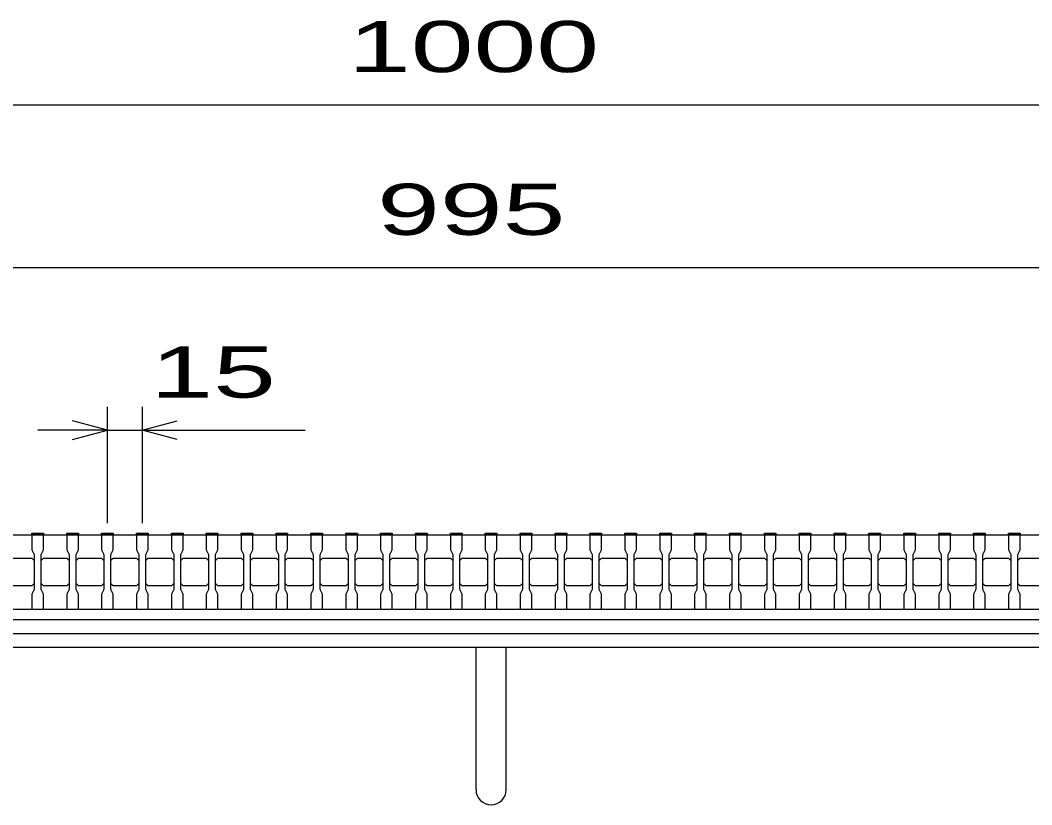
# Model space of a CAD drawing. Units: millimetres, scale not verified. Extents: x -1820 to 1731, y -1282 to 1054.
# Drawn here: x -1053 to -618, y -613.6 to -276.2 of the extents above; entities that cross this region are included whole.
import ezdxf
from ezdxf.enums import TextEntityAlignment as Align

# ---------------------------------------------------------------- set-up
doc = ezdxf.new("R2010")
doc.units = ezdxf.units.MM
doc.header["$LTSCALE"] = 10
for name, color, linetype, lineweight in [('16', 3, 'Continuous', 25), ('19', 6, 'Continuous', 25), ('22', 4, 'Continuous', 25)]:
    doc.layers.add(name, color=color, linetype=linetype, lineweight=lineweight)
doc.styles.add('ベクトル', font='')
doc.styles.get('ベクトル').set_extended_font_data('ベクトル')

msp = doc.modelspace()

# ---------------------------------------------------------------- linework, layer by layer
at = {"layer": '16'}
for p, q in [((-1348, -497.5), (-353, -497.5)), ((-1048, -497.5), (-1048, -496.8)), ((-1048, -496.8), (-1043, -496.8)), ((-1048, -497.5), (-1048, -504)), ((-1043, -497.5), (-1048, -497.5)), ((-1043, -496.8), (-1043, -497.5)), ((-1043, -504), (-1043, -497.5)), ((-1033, -497.5), (-1033, -496.8)), ((-1033, -496.8), (-1028, -496.8)), ((-1033, -497.5), (-1033, -504)), ((-1028, -497.5), (-1033, -497.5)), ((-1028, -496.8), (-1028, -497.5)), ((-1028, -504), (-1028, -497.5)), ((-1018, -497.5), (-1018, -496.8)), ((-1018, -496.8), (-1013, -496.8)), ((-1018, -497.5), (-1018, -504)), ((-1013, -497.5), (-1018, -497.5)), ((-1013, -496.8), (-1013, -497.5)), ((-1013, -504), (-1013, -497.5)), ((-1003, -497.5), (-1003, -496.8)), ((-1003, -496.8), (-998, -496.8)), ((-1003, -497.5), (-1003, -504)), ((-998, -497.5), (-1003, -497.5)), ((-998, -496.8), (-998, -497.5)), ((-998, -504), (-998, -497.5)), ((-988, -497.5), (-988, -496.8)), ((-988, -496.8), (-983, -496.8)), ((-988, -497.5), (-988, -504)), ((-983, -497.5), (-988, -497.5)), ((-983, -496.8), (-983, -497.5)), ((-983, -504), (-983, -497.5)), ((-973, -497.5), (-973, -496.8)), ((-973, -496.8), (-968, -496.8)), ((-973, -497.5), (-973, -504)), ((-968, -497.5), (-973, -497.5)), ((-968, -496.8), (-968, -497.5)), ((-968, -504), (-968, -497.5)), ((-958, -497.5), (-958, -496.8)), ((-958, -496.8), (-953, -496.8)), ((-958, -497.5), (-958, -504)), ((-953, -497.5), (-958, -497.5)), ((-953, -496.8), (-953, -497.5)), ((-953, -504), (-953, -497.5)), ((-943, -497.5), (-943, -496.8)), ((-943, -496.8), (-938, -496.8)), ((-943, -497.5), (-943, -504)), ((-938, -497.5), (-943, -497.5)), ((-938, -496.8), (-938, -497.5)), ((-938, -504), (-938, -497.5)), ((-928, -497.5), (-928, -496.8)), ((-928, -496.8), (-923, -496.8)), ((-928, -497.5), (-928, -504)), ((-923, -497.5), (-928, -497.5)), ((-923, -496.8), (-923, -497.5)), ((-923, -504), (-923, -497.5)), ((-913, -497.5), (-913, -496.8)), ((-913, -496.8), (-908, -496.8)), ((-913, -497.5), (-913, -504)), ((-908, -497.5), (-913, -497.5)), ((-908, -496.8), (-908, -497.5)), ((-908, -504), (-908, -497.5)), ((-898, -497.5), (-898, -496.8)), ((-898, -496.8), (-893, -496.8)), ((-898, -497.5), (-898, -504)), ((-893, -497.5), (-898, -497.5)), ((-893, -496.8), (-893, -497.5)), ((-893, -504), (-893, -497.5)), ((-883, -497.5), (-883, -496.8)), ((-883, -496.8), (-878, -496.8)), ((-883, -497.5), (-883, -504)), ((-878, -497.5), (-883, -497.5)), ((-878, -496.8), (-878, -497.5)), ((-878, -504), (-878, -497.5)), ((-868, -497.5), (-868, -496.8)), ((-868, -496.8), (-863, -496.8)), ((-868, -497.5), (-868, -504)), ((-863, -497.5), (-868, -497.5)), ((-863, -496.8), (-863, -497.5)), ((-863, -504), (-863, -497.5)), ((-853, -497.5), (-853, -496.8)), ((-853, -496.8), (-848, -496.8)), ((-853, -497.5), (-853, -504)), ((-848, -497.5), (-853, -497.5)), ((-848, -496.8), (-848, -497.5)), ((-848, -504), (-848, -497.5)), ((-838, -497.5), (-838, -496.8)), ((-838, -496.8), (-833, -496.8)), ((-838, -497.5), (-838, -504)), ((-833, -497.5), (-838, -497.5)), ((-833, -496.8), (-833, -497.5)), ((-833, -504), (-833, -497.5)), ((-823, -497.5), (-823, -496.8)), ((-823, -496.8), (-818, -496.8)), ((-823, -497.5), (-823, -504)), ((-818, -497.5), (-823, -497.5)), ((-818, -496.8), (-818, -497.5)), ((-818, -504), (-818, -497.5)), ((-808, -497.5), (-808, -496.8)), ((-808, -496.8), (-803, -496.8)), ((-808, -497.5), (-808, -504)), ((-803, -497.5), (-808, -497.5)), ((-803, -496.8), (-803, -497.5)), ((-803, -504), (-803, -497.5)), ((-793, -497.5), (-793, -496.8)), ((-793, -496.8), (-788, -496.8)), ((-793, -497.5), (-793, -504)), ((-788, -497.5), (-793, -497.5)), ((-788, -496.8), (-788, -497.5)), ((-788, -504), (-788, -497.5)), ((-778, -497.5), (-778, -496.8)), ((-778, -496.8), (-773, -496.8)), ((-778, -497.5), (-778, -504)), ((-773, -497.5), (-778, -497.5)), ((-773, -496.8), (-773, -497.5)), ((-773, -504), (-773, -497.5)), ((-763, -497.5), (-763, -496.8)), ((-763, -496.8), (-758, -496.8)), ((-763, -497.5), (-763, -504)), ((-758, -497.5), (-763, -497.5)), ((-758, -496.8), (-758, -497.5)), ((-758, -504), (-758, -497.5)), ((-748, -497.5), (-748, -496.8)), ((-748, -496.8), (-743, -496.8)), ((-748, -497.5), (-748, -504)), ((-743, -497.5), (-748, -497.5)), ((-743, -496.8), (-743, -497.5)), ((-743, -504), (-743, -497.5)), ((-733, -497.5), (-733, -496.8)), ((-733, -496.8), (-728, -496.8)), ((-733, -497.5), (-733, -504)), ((-728, -497.5), (-733, -497.5)), ((-728, -496.8), (-728, -497.5)), ((-728, -504), (-728, -497.5)), ((-718, -497.5), (-718, -496.8)), ((-718, -496.8), (-713, -496.8)), ((-718, -497.5), (-718, -504)), ((-713, -497.5), (-718, -497.5)), ((-713, -496.8), (-713, -497.5)), ((-713, -504), (-713, -497.5)), ((-703, -497.5), (-703, -496.8)), ((-703, -496.8), (-698, -496.8)), ((-703, -497.5), (-703, -504)), ((-698, -497.5), (-703, -497.5)), ((-698, -496.8), (-698, -497.5)), ((-698, -504), (-698, -497.5)), ((-688, -497.5), (-688, -496.8)), ((-688, -496.8), (-683, -496.8)), ((-688, -497.5), (-688, -504)), ((-683, -497.5), (-688, -497.5)), ((-683, -496.8), (-683, -497.5)), ((-683, -504), (-683, -497.5)), ((-673, -497.5), (-673, -496.8)), ((-673, -496.8), (-668, -496.8)), ((-673, -497.5), (-673, -504)), ((-668, -497.5), (-673, -497.5)), ((-668, -496.8), (-668, -497.5)), ((-668, -504), (-668, -497.5)), ((-658, -497.5), (-658, -496.8)), ((-658, -496.8), (-653, -496.8)), ((-658, -497.5), (-658, -504)), ((-653, -497.5), (-658, -497.5)), ((-653, -496.8), (-653, -497.5)), ((-653, -504), (-653, -497.5)), ((-643, -497.5), (-643, -496.8)), ((-643, -496.8), (-638, -496.8)), ((-643, -497.5), (-643, -504)), ((-638, -497.5), (-643, -497.5)), ((-638, -496.8), (-638, -497.5)), ((-638, -504), (-638, -497.5)), ((-628, -497.5), (-628, -496.8)), ((-628, -496.8), (-623, -496.8)), ((-628, -497.5), (-628, -504)), ((-623, -497.5), (-628, -497.5)), ((-623, -496.8), (-623, -497.5)), ((-623, -504), (-623, -497.5)), ((-1048, -504), (-1047, -506)), ((-1044, -506), (-1043, -504)), ((-1033, -504), (-1032, -506)), ((-1029, -506), (-1028, -504)), ((-1018, -504), (-1017, -506)), ((-1014, -506), (-1013, -504)), ((-1003, -504), (-1002, -506)), ((-999, -506), (-998, -504)), ((-988, -504), (-987, -506)), ((-984, -506), (-983, -504)), ((-973, -504), (-972, -506)), ((-969, -506), (-968, -504)), ((-958, -504), (-957, -506)), ((-954, -506), (-953, -504)), ((-943, -504), (-942, -506)), ((-939, -506), (-938, -504)), ((-928, -504), (-927, -506)), ((-924, -506), (-923, -504)), ((-913, -504), (-912, -506)), ((-909, -506), (-908, -504)), ((-898, -504), (-897, -506)), ((-894, -506), (-893, -504)), ((-883, -504), (-882, -506)), ((-879, -506), (-878, -504)), ((-868, -504), (-867, -506)), ((-864, -506), (-863, -504)), ((-853, -504), (-852, -506)), ((-849, -506), (-848, -504)), ((-838, -504), (-837, -506)), ((-834, -506), (-833, -504)), ((-823, -504), (-822, -506)), ((-819, -506), (-818, -504)), ((-808, -504), (-807, -506)), ((-804, -506), (-803, -504)), ((-793, -504), (-792, -506)), ((-789, -506), (-788, -504)), ((-778, -504), (-777, -506)), ((-774, -506), (-773, -504)), ((-763, -504), (-762, -506)), ((-759, -506), (-758, -504)), ((-748, -504), (-747, -506)), ((-744, -506), (-743, -504)), ((-733, -504), (-732, -506)), ((-729, -506), (-728, -504)), ((-718, -504), (-717, -506)), ((-714, -506), (-713, -504)), ((-703, -504), (-702, -506)), ((-699, -506), (-698, -504)), ((-688, -504), (-687, -506)), ((-684, -506), (-683, -504)), ((-673, -504), (-672, -506)), ((-669, -506), (-668, -504)), ((-658, -504), (-657, -506)), ((-654, -506), (-653, -504)), ((-643, -504), (-642, -506)), ((-639, -506), (-638, -504)), ((-628, -504), (-627, -506)), ((-624, -506), (-623, -504)), ((-1058, -507.5), (-1048, -507.5)), ((-1048, -507.5), (-1047, -508.5)), ((-1047, -506), (-1047, -521)), ((-1044, -521), (-1044, -506)), ((-1044, -508.5), (-1043, -507.5)), ((-1043, -507.5), (-1033, -507.5)), ((-1033, -507.5), (-1032, -508.5)), ((-1032, -506), (-1032, -521)), ((-1029, -521), (-1029, -506)), ((-1029, -508.5), (-1028, -507.5)), ((-1028, -507.5), (-1018, -507.5)), ((-1018, -507.5), (-1017, -508.5)), ((-1017, -506), (-1017, -521)), ((-1014, -521), (-1014, -506)), ((-1014, -508.5), (-1013, -507.5)), ((-1013, -507.5), (-1003, -507.5)), ((-1003, -507.5), (-1002, -508.5)), ((-1002, -506), (-1002, -521)), ((-999, -521), (-999, -506)), ((-999, -508.5), (-998, -507.5)), ((-998, -507.5), (-988, -507.5)), ((-988, -507.5), (-987, -508.5)), ((-987, -506), (-987, -521)), ((-984, -521), (-984, -506)), ((-984, -508.5), (-983, -507.5)), ((-983, -507.5), (-973, -507.5)), ((-973, -507.5), (-972, -508.5)), ((-972, -506), (-972, -521)), ((-969, -521), (-969, -506)), ((-969, -508.5), (-968, -507.5)), ((-968, -507.5), (-958, -507.5)), ((-958, -507.5), (-957, -508.5)), ((-957, -506), (-957, -521)), ((-954, -521), (-954, -506)), ((-954, -508.5), (-953, -507.5)), ((-953, -507.5), (-943, -507.5)), ((-943, -507.5), (-942, -508.5)), ((-942, -506), (-942, -521)), ((-939, -521), (-939, -506)), ((-939, -508.5), (-938, -507.5)), ((-938, -507.5), (-928, -507.5)), ((-928, -507.5), (-927, -508.5)), ((-927, -506), (-927, -521)), ((-924, -521), (-924, -506)), ((-924, -508.5), (-923, -507.5)), ((-923, -507.5), (-913, -507.5)), ((-913, -507.5), (-912, -508.5)), ((-912, -506), (-912, -521)), ((-909, -521), (-909, -506)), ((-909, -508.5), (-908, -507.5)), ((-908, -507.5), (-898, -507.5)), ((-898, -507.5), (-897, -508.5)), ((-897, -506), (-897, -521)), ((-894, -521), (-894, -506)), ((-894, -508.5), (-893, -507.5)), ((-893, -507.5), (-883, -507.5)), ((-883, -507.5), (-882, -508.5)), ((-882, -506), (-882, -521)), ((-879, -521), (-879, -506)), ((-879, -508.5), (-878, -507.5)), ((-878, -507.5), (-868, -507.5)), ((-868, -507.5), (-867, -508.5)), ((-867, -506), (-867, -521)), ((-864, -521), (-864, -506)), ((-864, -508.5), (-863, -507.5)), ((-863, -507.5), (-853, -507.5)), ((-853, -507.5), (-852, -508.5)), ((-852, -506), (-852, -521)), ((-849, -521), (-849, -506)), ((-849, -508.5), (-848, -507.5)), ((-848, -507.5), (-838, -507.5)), ((-838, -507.5), (-837, -508.5)), ((-837, -506), (-837, -521)), ((-834, -521), (-834, -506)), ((-834, -508.5), (-833, -507.5)), ((-833, -507.5), (-823, -507.5)), ((-823, -507.5), (-822, -508.5)), ((-822, -506), (-822, -521)), ((-819, -521), (-819, -506)), ((-819, -508.5), (-818, -507.5)), ((-818, -507.5), (-808, -507.5)), ((-808, -507.5), (-807, -508.5)), ((-807, -506), (-807, -521)), ((-804, -521), (-804, -506)), ((-804, -508.5), (-803, -507.5)), ((-803, -507.5), (-793, -507.5)), ((-793, -507.5), (-792, -508.5)), ((-792, -506), (-792, -521)), ((-789, -521), (-789, -506)), ((-789, -508.5), (-788, -507.5)), ((-788, -507.5), (-778, -507.5)), ((-778, -507.5), (-777, -508.5)), ((-777, -506), (-777, -521)), ((-774, -521), (-774, -506)), ((-774, -508.5), (-773, -507.5)), ((-773, -507.5), (-763, -507.5)), ((-763, -507.5), (-762, -508.5)), ((-762, -506), (-762, -521)), ((-759, -521), (-759, -506)), ((-759, -508.5), (-758, -507.5)), ((-758, -507.5), (-748, -507.5)), ((-748, -507.5), (-747, -508.5)), ((-747, -506), (-747, -521)), ((-744, -521), (-744, -506)), ((-744, -508.5), (-743, -507.5)), ((-743, -507.5), (-733, -507.5)), ((-733, -507.5), (-732, -508.5)), ((-732, -506), (-732, -521)), ((-729, -521), (-729, -506)), ((-729, -508.5), (-728, -507.5)), ((-728, -507.5), (-718, -507.5)), ((-718, -507.5), (-717, -508.5)), ((-717, -506), (-717, -521)), ((-714, -521), (-714, -506)), ((-714, -508.5), (-713, -507.5)), ((-713, -507.5), (-703, -507.5)), ((-703, -507.5), (-702, -508.5)), ((-702, -506), (-702, -521)), ((-699, -521), (-699, -506)), ((-699, -508.5), (-698, -507.5)), ((-698, -507.5), (-688, -507.5)), ((-688, -507.5), (-687, -508.5)), ((-687, -506), (-687, -521)), ((-684, -521), (-684, -506)), ((-684, -508.5), (-683, -507.5)), ((-683, -507.5), (-673, -507.5)), ((-673, -507.5), (-672, -508.5)), ((-672, -506), (-672, -521)), ((-669, -521), (-669, -506)), ((-669, -508.5), (-668, -507.5)), ((-668, -507.5), (-658, -507.5)), ((-658, -507.5), (-657, -508.5)), ((-657, -506), (-657, -521)), ((-654, -521), (-654, -506)), ((-654, -508.5), (-653, -507.5)), ((-653, -507.5), (-643, -507.5)), ((-643, -507.5), (-642, -508.5)), ((-642, -506), (-642, -521)), ((-639, -521), (-639, -506)), ((-639, -508.5), (-638, -507.5)), ((-638, -507.5), (-628, -507.5)), ((-628, -507.5), (-627, -508.5)), ((-627, -506), (-627, -521)), ((-624, -521), (-624, -506)), ((-624, -508.5), (-623, -507.5)), ((-623, -507.5), (-613, -507.5)), ((-1048, -519.5), (-1058, -519.5)), ((-1047, -518.5), (-1048, -519.5)), ((-1047, -521), (-1048, -523)), ((-1043, -519.5), (-1044, -518.5)), ((-1043, -523), (-1044, -521)), ((-1033, -519.5), (-1043, -519.5)), ((-1032, -518.5), (-1033, -519.5)), ((-1032, -521), (-1033, -523)), ((-1028, -519.5), (-1029, -518.5)), ((-1028, -523), (-1029, -521)), ((-1018, -519.5), (-1028, -519.5)), ((-1017, -518.5), (-1018, -519.5)), ((-1017, -521), (-1018, -523)), ((-1013, -519.5), (-1014, -518.5)), ((-1013, -523), (-1014, -521)), ((-1003, -519.5), (-1013, -519.5)), ((-1002, -518.5), (-1003, -519.5)), ((-1002, -521), (-1003, -523)), ((-998, -519.5), (-999, -518.5)), ((-998, -523), (-999, -521)), ((-988, -519.5), (-998, -519.5)), ((-987, -518.5), (-988, -519.5)), ((-987, -521), (-988, -523)), ((-983, -519.5), (-984, -518.5)), ((-983, -523), (-984, -521)), ((-973, -519.5), (-983, -519.5)), ((-972, -518.5), (-973, -519.5)), ((-972, -521), (-973, -523)), ((-968, -519.5), (-969, -518.5)), ((-968, -523), (-969, -521)), ((-958, -519.5), (-968, -519.5)), ((-957, -518.5), (-958, -519.5)), ((-957, -521), (-958, -523)), ((-953, -519.5), (-954, -518.5)), ((-953, -523), (-954, -521)), ((-943, -519.5), (-953, -519.5)), ((-942, -518.5), (-943, -519.5)), ((-942, -521), (-943, -523)), ((-938, -519.5), (-939, -518.5)), ((-938, -523), (-939, -521)), ((-928, -519.5), (-938, -519.5)), ((-927, -518.5), (-928, -519.5)), ((-927, -521), (-928, -523)), ((-923, -519.5), (-924, -518.5)), ((-923, -523), (-924, -521)), ((-913, -519.5), (-923, -519.5)), ((-912, -518.5), (-913, -519.5)), ((-912, -521), (-913, -523)), ((-908, -519.5), (-909, -518.5)), ((-908, -523), (-909, -521)), ((-898, -519.5), (-908, -519.5)), ((-897, -518.5), (-898, -519.5)), ((-897, -521), (-898, -523)), ((-893, -519.5), (-894, -518.5)), ((-893, -523), (-894, -521)), ((-883, -519.5), (-893, -519.5)), ((-882, -518.5), (-883, -519.5)), ((-882, -521), (-883, -523)), ((-878, -519.5), (-879, -518.5)), ((-878, -523), (-879, -521)), ((-868, -519.5), (-878, -519.5)), ((-867, -518.5), (-868, -519.5)), ((-867, -521), (-868, -523)), ((-863, -519.5), (-864, -518.5)), ((-863, -523), (-864, -521)), ((-853, -519.5), (-863, -519.5)), ((-852, -518.5), (-853, -519.5)), ((-852, -521), (-853, -523)), ((-848, -519.5), (-849, -518.5)), ((-848, -523), (-849, -521)), ((-838, -519.5), (-848, -519.5)), ((-837, -518.5), (-838, -519.5)), ((-837, -521), (-838, -523)), ((-833, -519.5), (-834, -518.5)), ((-833, -523), (-834, -521)), ((-823, -519.5), (-833, -519.5)), ((-822, -518.5), (-823, -519.5)), ((-822, -521), (-823, -523)), ((-818, -519.5), (-819, -518.5)), ((-818, -523), (-819, -521)), ((-808, -519.5), (-818, -519.5)), ((-807, -518.5), (-808, -519.5)), ((-807, -521), (-808, -523)), ((-803, -519.5), (-804, -518.5)), ((-803, -523), (-804, -521)), ((-793, -519.5), (-803, -519.5)), ((-792, -518.5), (-793, -519.5)), ((-792, -521), (-793, -523)), ((-788, -519.5), (-789, -518.5)), ((-788, -523), (-789, -521)), ((-778, -519.5), (-788, -519.5)), ((-777, -518.5), (-778, -519.5)), ((-777, -521), (-778, -523)), ((-773, -519.5), (-774, -518.5)), ((-773, -523), (-774, -521)), ((-763, -519.5), (-773, -519.5)), ((-762, -518.5), (-763, -519.5)), ((-762, -521), (-763, -523)), ((-758, -519.5), (-759, -518.5)), ((-758, -523), (-759, -521)), ((-748, -519.5), (-758, -519.5)), ((-747, -518.5), (-748, -519.5)), ((-747, -521), (-748, -523)), ((-743, -519.5), (-744, -518.5)), ((-743, -523), (-744, -521)), ((-733, -519.5), (-743, -519.5)), ((-732, -518.5), (-733, -519.5)), ((-732, -521), (-733, -523)), ((-728, -519.5), (-729, -518.5)), ((-728, -523), (-729, -521)), ((-718, -519.5), (-728, -519.5)), ((-717, -518.5), (-718, -519.5)), ((-717, -521), (-718, -523)), ((-713, -519.5), (-714, -518.5)), ((-713, -523), (-714, -521)), ((-703, -519.5), (-713, -519.5)), ((-702, -518.5), (-703, -519.5)), ((-702, -521), (-703, -523)), ((-698, -519.5), (-699, -518.5)), ((-698, -523), (-699, -521)), ((-688, -519.5), (-698, -519.5)), ((-687, -518.5), (-688, -519.5)), ((-687, -521), (-688, -523)), ((-683, -519.5), (-684, -518.5)), ((-683, -523), (-684, -521)), ((-673, -519.5), (-683, -519.5)), ((-672, -518.5), (-673, -519.5)), ((-672, -521), (-673, -523)), ((-668, -519.5), (-669, -518.5)), ((-668, -523), (-669, -521)), ((-658, -519.5), (-668, -519.5)), ((-657, -518.5), (-658, -519.5)), ((-657, -521), (-658, -523)), ((-653, -519.5), (-654, -518.5)), ((-653, -523), (-654, -521)), ((-643, -519.5), (-653, -519.5)), ((-642, -518.5), (-643, -519.5)), ((-642, -521), (-643, -523)), ((-638, -519.5), (-639, -518.5)), ((-638, -523), (-639, -521)), ((-628, -519.5), (-638, -519.5)), ((-627, -518.5), (-628, -519.5)), ((-627, -521), (-628, -523)), ((-623, -519.5), (-624, -518.5)), ((-623, -523), (-624, -521)), ((-613, -519.5), (-623, -519.5)), ((-1048, -523), (-1048, -529.5)), ((-1043, -529.5), (-1043, -523)), ((-1033, -523), (-1033, -529.5)), ((-1028, -529.5), (-1028, -523)), ((-1018, -523), (-1018, -529.5)), ((-1013, -529.5), (-1013, -523)), ((-1003, -523), (-1003, -529.5)), ((-998, -529.5), (-998, -523)), ((-988, -523), (-988, -529.5)), ((-983, -529.5), (-983, -523)), ((-973, -523), (-973, -529.5)), ((-968, -529.5), (-968, -523)), ((-958, -523), (-958, -529.5)), ((-953, -529.5), (-953, -523)), ((-943, -523), (-943, -529.5)), ((-938, -529.5), (-938, -523)), ((-928, -523), (-928, -529.5)), ((-923, -529.5), (-923, -523)), ((-913, -523), (-913, -529.5)), ((-908, -529.5), (-908, -523)), ((-898, -523), (-898, -529.5)), ((-893, -529.5), (-893, -523)), ((-883, -523), (-883, -529.5)), ((-878, -529.5), (-878, -523)), ((-868, -523), (-868, -529.5)), ((-863, -529.5), (-863, -523)), ((-853, -523), (-853, -529.5)), ((-848, -529.5), (-848, -523)), ((-838, -523), (-838, -529.5)), ((-833, -529.5), (-833, -523)), ((-823, -523), (-823, -529.5)), ((-818, -529.5), (-818, -523)), ((-808, -523), (-808, -529.5)), ((-803, -529.5), (-803, -523)), ((-793, -523), (-793, -529.5)), ((-788, -529.5), (-788, -523)), ((-778, -523), (-778, -529.5)), ((-773, -529.5), (-773, -523)), ((-763, -523), (-763, -529.5)), ((-758, -529.5), (-758, -523)), ((-748, -523), (-748, -529.5)), ((-743, -529.5), (-743, -523)), ((-733, -523), (-733, -529.5)), ((-728, -529.5), (-728, -523)), ((-718, -523), (-718, -529.5)), ((-713, -529.5), (-713, -523)), ((-703, -523), (-703, -529.5)), ((-698, -529.5), (-698, -523)), ((-688, -523), (-688, -529.5)), ((-683, -529.5), (-683, -523)), ((-673, -523), (-673, -529.5)), ((-668, -529.5), (-668, -523)), ((-658, -523), (-658, -529.5)), ((-653, -529.5), (-653, -523)), ((-643, -523), (-643, -529.5)), ((-638, -529.5), (-638, -523)), ((-628, -523), (-628, -529.5)), ((-623, -529.5), (-623, -523)), ((-1348, -529.5), (-353, -529.5)), ((-1348, -529.5), (-353, -529.5)), ((-1048, -529.5), (-1043, -529.5)), ((-1033, -529.5), (-1028, -529.5)), ((-1018, -529.5), (-1013, -529.5)), ((-1003, -529.5), (-998, -529.5)), ((-988, -529.5), (-983, -529.5)), ((-973, -529.5), (-968, -529.5)), ((-958, -529.5), (-953, -529.5)), ((-943, -529.5), (-938, -529.5)), ((-928, -529.5), (-923, -529.5)), ((-913, -529.5), (-908, -529.5)), ((-898, -529.5), (-893, -529.5)), ((-883, -529.5), (-878, -529.5)), ((-868, -529.5), (-863, -529.5)), ((-853, -529.5), (-848, -529.5)), ((-838, -529.5), (-833, -529.5)), ((-823, -529.5), (-818, -529.5)), ((-808, -529.5), (-803, -529.5)), ((-793, -529.5), (-788, -529.5)), ((-778, -529.5), (-773, -529.5)), ((-763, -529.5), (-758, -529.5)), ((-748, -529.5), (-743, -529.5)), ((-733, -529.5), (-728, -529.5)), ((-718, -529.5), (-713, -529.5)), ((-703, -529.5), (-698, -529.5)), ((-688, -529.5), (-683, -529.5)), ((-673, -529.5), (-668, -529.5)), ((-658, -529.5), (-653, -529.5)), ((-643, -529.5), (-638, -529.5)), ((-628, -529.5), (-623, -529.5)), ((-353, -534), (-1348, -534)), ((-1348, -540), (-353, -540))]:
    msp.add_line(p, q, dxfattribs=at)
at = {"layer": '19'}
for p, q in [((-1350.5, -540), (-350.5, -540)), ((-350.5, -546), (-1350.5, -546)), ((-857, -607.11), (-857, -546)), ((-844, -607.11), (-844, -546))]:
    msp.add_line(p, q, dxfattribs=at)
msp.add_arc((-850.5, -607.11), 6.5, 180, 0, dxfattribs=at)
at = {"layer": '22'}
for p, q in [((-1350.5, -312.5), (-350.5, -312.5)), ((-1348, -382.5), (-353, -382.5)), ((-1015.5, -492.5), (-1015.5, -442.5)), ((-1000.5, -442.5), (-1000.5, -492.5)), ((-1015.5, -452.5), (-1030.5, -448.5)), ((-1000.5, -452.5), (-985.5, -448.5)), ((-1015.5, -452.5), (-1045.5, -452.5)), ((-1030.5, -456.5), (-1015.5, -452.5)), ((-1015.5, -452.5), (-1000.5, -452.5)), ((-985.5, -456.5), (-1000.5, -452.5)), ((-1000.5, -452.5), (-930.5, -452.5))]:
    msp.add_line(p, q, dxfattribs=at)

# ---------------------------------------------------------------- texts
at = {"layer": '22', "color": 2, "style": 'ベクトル', "width": 1.65}
for s, p in [(' 1000 ', (-925.5, -287.5)), (' 995 ', (-913, -357.5)), (' 15 ', (-1010.5, -427.5))]:
    msp.add_text(s, height=21.99, dxfattribs=at).set_placement(p, align=Align.MIDDLE_LEFT)

doc.saveas('drawing.dxf')
